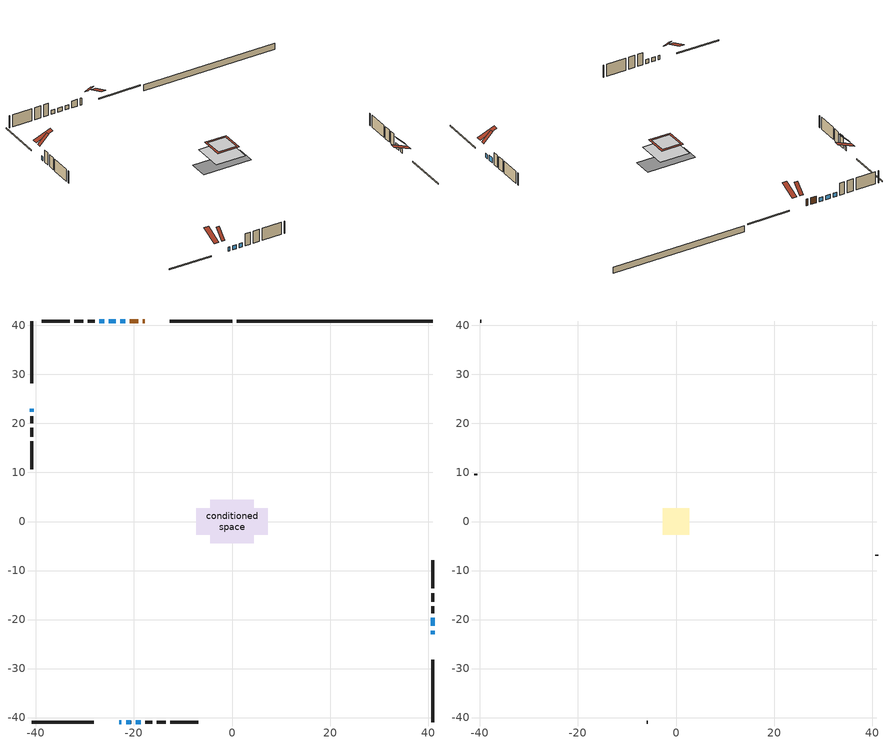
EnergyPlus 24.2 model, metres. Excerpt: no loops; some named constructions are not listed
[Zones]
conditioned space
 floor adiabatic (AdiabaticFloorConstruction): -4.44,-4.44 -4.44,4.44 4.44,4.44 4.44,-4.44 z2.14
 floor foundation (Slab1 construction): -7.27,-2.72 -7.27,2.72 7.27,2.72 7.27,-2.72 z-0.91
 wall outside (RimJoist1 construction): 0.04,40.9 -12.69,40.9 / -40.9,-40.9 -28.17,-40.9 / -40.9,40.9 -40.9,28.17 / 40.9,-40.9 40.9,-28.17 z0.92:1.22
 wall outside (AdiabaticWallConstruction 1): -17.83,40.9 -18.22,40.9 / -19.15,40.9 -20.86,40.9 z0.92:2.95
 wall outside (AdiabaticWallConstruction): -21.79,40.9 -22.81,40.9 / -23.03,-40.9 -22.55,-40.9 / -40.9,23.03 -40.9,22.39 / -21.62,-40.9 -20.6,-40.9 / 40.9,-23.03 40.9,-22.24 / -23.74,40.9 -25.11,40.9 / -26.04,40.9 -27.06,40.9 / -19.67,-40.9 -18.66,-40.9 z0.92:2.14; 40.9,-21.31 40.9,-19.68 z0.92:2.44
 wall outside (Wall1 construction): -27.99,40.9 -29.44,40.9 / -17.73,-40.9 -16.28,-40.9 / -40.9,21.46 -40.9,20.01 / 40.9,-18.75 40.9,-17.3 z0.92:4.58
 wall outside (Wall2 construction): -30.37,40.9 -32.15,40.9 / -15.35,-40.9 -13.56,-40.9 / -40.9,19.08 -40.9,17.3 / 40.9,-16.37 40.9,-14.59 z0.92:4.58
 wall outside (Wall3 construction): -33.08,40.9 -38.82,40.9 / -12.64,-40.9 -6.9,-40.9 / -40.9,16.37 -40.9,10.63 / 40.9,-13.66 40.9,-7.92 z0.92:4.58
 wall foundation (FoundationWall1 construction): 40.9,40.9 0.97,40.9 z-0.91:0.92
 window (WindowConstruction): -21.79,40.9 -22.81,40.9 z0.92:2.14
 window (WindowConstruction 6): -23.03,-40.9 -22.55,-40.9 z0.92:2.14
 window (WindowConstruction 7): -40.9,23.03 -40.9,22.39 z0.92:2.14
 window (WindowConstruction 1): -21.62,-40.9 -20.6,-40.9 z0.92:2.14
 window (WindowConstruction 8): 40.9,-23.03 40.9,-22.24 z0.92:2.14
 window (WindowConstruction 2): 40.9,-21.31 40.9,-19.68 z0.92:2.44
 window (WindowConstruction 3): -23.74,40.9 -25.11,40.9 z0.92:2.14
 window (WindowConstruction 4): -26.04,40.9 -27.06,40.9 z0.92:2.14
 window (WindowConstruction 5): -19.67,-40.9 -18.66,-40.9 z0.92:2.14
 door (Door): -17.83,40.9 -18.22,40.9 z0.92:2.95
 door (Door 1): -19.15,40.9 -20.86,40.9 z0.92:2.95
 ceiling adiabatic (AdiabaticFloorConstruction): 4.44,-4.44 4.44,4.44 -4.44,4.44 -4.44,-4.44 z2.14
 roof outside (Roof2 construction): -3.24,3.24 -3.24,-3.24 3.24,-3.24 3.24,3.24 z4.58
 roof outside (Roof3 construction): -16.9,40.9,4.58 -16.9,38.14,7.34 -15.93,38.14,7.34 -15.93,40.9,4.58; -23.95,-40.9,4.58 -23.95,-38.14,7.34 -24.93,-38.14,7.34 -24.93,-40.9,4.58; -40.9,23.95,4.58 -38.14,23.95,7.34 -38.14,24.93,7.34 -40.9,24.93,4.58; 40.9,-23.95,4.58 38.14,-23.95,7.34 38.14,-24.93,7.34 40.9,-24.93,4.58
attic - vented
 floor to conditioned space (Floor1 construction Reversed): -2.66,-2.66 -2.66,2.66 2.66,2.66 2.66,-2.66 z4.58
 wall outside (Wall4 construction): -39.75,40.9 -39.97,40.9 / -5.97,-40.9 -5.74,-40.9 / -40.9,9.7 -40.9,9.48 / 40.9,-6.99 40.9,-6.77 z0.92:4.58
 roof outside (Roof1 construction): -15,40.9,4.58 -15,35.79,6.71 -13.62,35.79,6.71 -13.62,40.9,4.58; -25.86,-40.9,4.58 -25.86,-35.79,6.71 -27.24,-35.79,6.71 -27.24,-40.9,4.58; -40.9,25.86,4.58 -35.79,25.86,6.71 -35.79,27.24,6.71 -40.9,27.24,4.58; 40.9,-25.86,4.58 35.79,-25.86,6.71 35.79,-27.24,6.71 40.9,-27.24,4.58
[Material] Roughness=Rough; Thermal Absorptance=0.9
Name | Thickness {m} | Conductivity {W/m-K} | Density {kg/m3} | Specific Heat {J/kg-K} | Solar Absorptance | Visible Absorptance
ceiling stud and cavity | 0.1397 | 0.0800577 | 65.682 | 1177.47 | 0.7 | 0.7
gypsum board | 0.0127 | 0.160291 | 801 | 837.4 | 0.6 | 0.6
[Construction]
Floor1 construction: ceiling stud and cavity, gypsum board
[EnergyManagementSystem:OutputVariable] Type of Data in Variable=Summed; Update Frequency=ZoneTimestep
Name | EMS Variable | EMS Program or Subroutine | Units
loads_htg_rim_joists_annual_outvar; Energy Management System Output Variable 8 | loads_htg_rim_joists | component_loads_program | J
loads_htg_foundation_walls_annual_outvar; Energy Management System Output Variable 9 | loads_htg_foundation_walls | component_loads_program | J
loads_htg_doors_annual_outvar; Energy Management System Output Variable 10 | loads_htg_doors | component_loads_program | J
loads_htg_windows_conduction_annual_outvar; Energy Management System Output Variable 11 | loads_htg_windows_conduction | component_loads_program | J
loads_htg_windows_solar_annual_outvar; Energy Management System Output Variable 12 | loads_htg_windows_solar | component_loads_program | J
loads_htg_skylights_conduction_annual_outvar; Energy Management System Output Variable 13 | loads_htg_skylights_conduction | component_loads_program | J
loads_htg_skylights_solar_annual_outvar; Energy Management System Output Variable 14 | loads_htg_skylights_solar | component_loads_program | J
loads_htg_floors_annual_outvar; Energy Management System Output Variable 15 | loads_htg_floors | component_loads_program | J
loads_htg_slabs_annual_outvar; Energy Management System Output Variable 16 | loads_htg_slabs | component_loads_program | J
loads_htg_internal_mass_annual_outvar; Energy Management System Output Variable 17 | loads_htg_internal_mass | component_loads_program | J
loads_htg_infil_annual_outvar; Energy Management System Output Variable 18 | loads_htg_infil | component_loads_program | J
loads_htg_natvent_annual_outvar; Energy Management System Output Variable 19 | loads_htg_natvent | component_loads_program | J
loads_htg_mechvent_annual_outvar; Energy Management System Output Variable 20 | loads_htg_mechvent | component_loads_program | J
loads_htg_whf_annual_outvar; Energy Management System Output Variable 21 | loads_htg_whf | component_loads_program | J
loads_htg_ducts_annual_outvar; Energy Management System Output Variable 22 | loads_htg_ducts | component_loads_program | J
loads_htg_intgains_annual_outvar; Energy Management System Output Variable 23 | loads_htg_intgains | component_loads_program | J
loads_htg_lighting_annual_outvar; Energy Management System Output Variable 24 | loads_htg_lighting | component_loads_program | J
loads_clg_roofs_annual_outvar; Energy Management System Output Variable 25 | loads_clg_roofs | component_loads_program | J
loads_clg_ceilings_annual_outvar; Energy Management System Output Variable 26 | loads_clg_ceilings | component_loads_program | J
loads_clg_walls_annual_outvar; Energy Management System Output Variable 27 | loads_clg_walls | component_loads_program | J
loads_clg_rim_joists_annual_outvar; Energy Management System Output Variable 28 | loads_clg_rim_joists | component_loads_program | J
loads_clg_foundation_walls_annual_outvar; Energy Management System Output Variable 29 | loads_clg_foundation_walls | component_loads_program | J
loads_clg_doors_annual_outvar; Energy Management System Output Variable 30 | loads_clg_doors | component_loads_program | J
loads_clg_windows_conduction_annual_outvar; Energy Management System Output Variable 31 | loads_clg_windows_conduction | component_loads_program | J
loads_clg_windows_solar_annual_outvar; Energy Management System Output Variable 32 | loads_clg_windows_solar | component_loads_program | J
loads_clg_skylights_conduction_annual_outvar; Energy Management System Output Variable 33 | loads_clg_skylights_conduction | component_loads_program | J
loads_clg_skylights_solar_annual_outvar; Energy Management System Output Variable 34 | loads_clg_skylights_solar | component_loads_program | J
loads_clg_floors_annual_outvar; Energy Management System Output Variable 35 | loads_clg_floors | component_loads_program | J
loads_clg_slabs_annual_outvar; Energy Management System Output Variable 36 | loads_clg_slabs | component_loads_program | J
loads_clg_internal_mass_annual_outvar; Energy Management System Output Variable 37 | loads_clg_internal_mass | component_loads_program | J
loads_clg_infil_annual_outvar; Energy Management System Output Variable 38 | loads_clg_infil | component_loads_program | J
loads_clg_natvent_annual_outvar; Energy Management System Output Variable 39 | loads_clg_natvent | component_loads_program | J
loads_clg_mechvent_annual_outvar; Energy Management System Output Variable 40 | loads_clg_mechvent | component_loads_program | J
loads_clg_whf_annual_outvar; Energy Management System Output Variable 41 | loads_clg_whf | component_loads_program | J
loads_clg_ducts_annual_outvar; Energy Management System Output Variable 42 | loads_clg_ducts | component_loads_program | J
loads_clg_intgains_annual_outvar; Energy Management System Output Variable 43 | loads_clg_intgains | component_loads_program | J
loads_clg_lighting_annual_outvar; Energy Management System Output Variable 44 | loads_clg_lighting | component_loads_program | J
loads_htg_tot_annual_outvar; Energy Management System Output Variable 1; Energy Management System Output Variable 45 | loads_htg_tot | total_loads_program | J
loads_clg_tot_annual_outvar; Energy Management System Output Variable 2; Energy Management System Output Variable 46 | loads_clg_tot | total_loads_program | J
Energy Management System Output Variable 3 | htg_unmet_hours | unmet_hours_program | hr
Energy Management System Output Variable 4 | clg_unmet_hours | unmet_hours_program | hr
Energy Management System Output Variable 5 | loads_htg_roofs | component_loads_program | J
Energy Management System Output Variable 6 | loads_htg_ceilings | component_loads_program | J
Energy Management System Output Variable 7 | loads_htg_walls | component_loads_program | J
[Schedule:Day:Interval]
interior lighting schedule day: No, 01:00, 0.108182, 04:00, 0.0901515, 05:00, 0.0991667, 06:00, 0.162273, 07:00, 0.270455, 08:00, 0.342576, 10:00, 0.369621, 11:00, 0.351591, 12:00, 0.333561, 13:00, 0.324545, 14:00, 0.31553, 15:00, 0.333561, 16:00, 0.369621, 17:00, 0.450758, 18:00, 0.585985, 19:00, 0.775303, 20:00, 0.955606, 21:00, 0.991667, 22:00, 0.712197, 23:00, 0.360606, 24:00, 0.162273
interior lighting schedule day 1: No, 01:00, 0.100909, 04:00, 0.0840909, 05:00, 0.0925, 06:00, 0.151364, 07:00, 0.252273, 08:00, 0.319545, 10:00, 0.344773, 11:00, 0.327955, 12:00, 0.311136, 13:00, 0.302727, 14:00, 0.294318, 15:00, 0.311136, 16:00, 0.344773, 17:00, 0.420455, 18:00, 0.546591, 19:00, 0.723182, 20:00, 0.891364, 21:00, 0.925, 22:00, 0.664318, 23:00, 0.336364, 24:00, 0.151364
interior lighting schedule day 2: No, 01:00, 0.0927273, 04:00, 0.0772727, 05:00, 0.085, 06:00, 0.139091, 07:00, 0.231818, 08:00, 0.293636, 10:00, 0.316818, 11:00, 0.301364, 12:00, 0.285909, 13:00, 0.278182, 14:00, 0.270455, 15:00, 0.285909, 16:00, 0.316818, 17:00, 0.386364, 18:00, 0.502273, 19:00, 0.664545, 20:00, 0.819091, 21:00, 0.85, 22:00, 0.610455, 23:00, 0.309091, 24:00, 0.139091
interior lighting schedule day 3: No, 01:00, 0.0845455, 04:00, 0.0704545, 05:00, 0.0775, 06:00, 0.126818, 07:00, 0.211364, 08:00, 0.267727, 10:00, 0.288864, 11:00, 0.274773, 12:00, 0.260682, 13:00, 0.253636, 14:00, 0.246591, 15:00, 0.260682, 16:00, 0.288864, 17:00, 0.352273, 18:00, 0.457955, 19:00, 0.605909, 20:00, 0.746818, 21:00, 0.775, 22:00, 0.556591, 23:00, 0.281818, 24:00, 0.126818
interior lighting schedule day 4: No, 01:00, 0.0763636, 04:00, 0.0636364, 05:00, 0.07, 06:00, 0.114545, 07:00, 0.190909, 08:00, 0.241818, 10:00, 0.260909, 11:00, 0.248182, 12:00, 0.235455, 13:00, 0.229091, 14:00, 0.222727, 15:00, 0.235455, 16:00, 0.260909, 17:00, 0.318182, 18:00, 0.413636, 19:00, 0.547273, 20:00, 0.674545, 21:00, 0.7, 22:00, 0.502727, 23:00, 0.254545, 24:00, 0.114545
interior lighting schedule day 5: No, 01:00, 0.0727273, 04:00, 0.0606061, 05:00, 0.0666667, 06:00, 0.109091, 07:00, 0.181818, 08:00, 0.230303, 10:00, 0.248485, 11:00, 0.236364, 12:00, 0.224242, 13:00, 0.218182, 14:00, 0.212121, 15:00, 0.224242, 16:00, 0.248485, 17:00, 0.30303, 18:00, 0.393939, 19:00, 0.521212, 20:00, 0.642424, 21:00, 0.666667, 22:00, 0.478788, 23:00, 0.242424, 24:00, 0.109091
interior lighting schedule day 6: No, 01:00, 0.0745455, 04:00, 0.0621212, 05:00, 0.0683333, 06:00, 0.111818, 07:00, 0.186364, 08:00, 0.236061, 10:00, 0.254697, 11:00, 0.242273, 12:00, 0.229848, 13:00, 0.223636, 14:00, 0.217424, 15:00, 0.229848, 16:00, 0.254697, 17:00, 0.310606, 18:00, 0.403788, 19:00, 0.534242, 20:00, 0.658485, 21:00, 0.683333, 22:00, 0.490758, 23:00, 0.248485, 24:00, 0.111818
interior lighting schedule day 7: No, 01:00, 0.08, 04:00, 0.0666667, 05:00, 0.0733333, 06:00, 0.12, 07:00, 0.2, 08:00, 0.253333, 10:00, 0.273333, 11:00, 0.26, 12:00, 0.246667, 13:00, 0.24, 14:00, 0.233333, 15:00, 0.246667, 16:00, 0.273333, 17:00, 0.333333, 18:00, 0.433333, 19:00, 0.573333, 20:00, 0.706667, 21:00, 0.733333, 22:00, 0.526667, 23:00, 0.266667, 24:00, 0.12
interior lighting schedule day 8: No, 01:00, 0.0890909, 04:00, 0.0742424, 05:00, 0.0816667, 06:00, 0.133636, 07:00, 0.222727, 08:00, 0.282121, 10:00, 0.304394, 11:00, 0.289545, 12:00, 0.274697, 13:00, 0.267273, 14:00, 0.259848, 15:00, 0.274697, 16:00, 0.304394, 17:00, 0.371212, 18:00, 0.482576, 19:00, 0.638485, 20:00, 0.78697, 21:00, 0.816667, 22:00, 0.586515, 23:00, 0.29697, 24:00, 0.133636
interior lighting schedule day 9: No, 01:00, 0.0972727, 04:00, 0.0810606, 05:00, 0.0891667, 06:00, 0.145909, 07:00, 0.243182, 08:00, 0.30803, 10:00, 0.332348, 11:00, 0.316136, 12:00, 0.299924, 13:00, 0.291818, 14:00, 0.283712, 15:00, 0.299924, 16:00, 0.332348, 17:00, 0.405303, 18:00, 0.526894, 19:00, 0.697121, 20:00, 0.859242, 21:00, 0.891667, 22:00, 0.640379, 23:00, 0.324242, 24:00, 0.145909
interior lighting schedule day 10: No, 01:00, 0.105455, 04:00, 0.0878788, 05:00, 0.0966667, 06:00, 0.158182, 07:00, 0.263636, 08:00, 0.333939, 10:00, 0.360303, 11:00, 0.342727, 12:00, 0.325152, 13:00, 0.316364, 14:00, 0.307576, 15:00, 0.325152, 16:00, 0.360303, 17:00, 0.439394, 18:00, 0.571212, 19:00, 0.755758, 20:00, 0.931515, 21:00, 0.966667, 22:00, 0.694242, 23:00, 0.351515, 24:00, 0.158182
interior lighting schedule day 11: No, 01:00, 0.109091, 04:00, 0.0909091, 05:00, 0.1, 06:00, 0.163636, 07:00, 0.272727, 08:00, 0.345455, 10:00, 0.372727, 11:00, 0.354545, 12:00, 0.336364, 13:00, 0.327273, 14:00, 0.318182, 15:00, 0.336364, 16:00, 0.372727, 17:00, 0.454545, 18:00, 0.590909, 19:00, 0.781818, 20:00, 0.963636, 21:00, 1, 22:00, 0.718182, 23:00, 0.363636, 24:00, 0.163636
interior lighting schedule default day; occupants schedule default day; clothes dryer schedule default day; cooking range schedule default day; mech vent bath fan 0 schedule default day; mech vent range fan 0 schedule default day; misc plug loads schedule default day; general water use schedule default day; clothes dryer exhaust 0 schedule default day; cooling season schedule day; cooling season schedule day 2; cooling season schedule default day; exterior lighting schedule default day; natural vent schedule default day: No, 24:00, 0
occupants schedule day: No, 05:00, 0.426829, 06:00, 0.719512, 07:00, 1, 08:00, 0.670732, 09:00, 0.329268, 14:00, 0.170732, 15:00, 0.231707, 16:00, 0.329268, 17:00, 0.5, 18:00, 0.670732, 19:00, 0.829268, 21:00, 1, 22:00, 0.853659, 23:00, 0.646341, 24:00, 0.426829
clothes dryer schedule day; clothes dryer exhaust 0 schedule day: No, 01:00, 0.123457, 02:00, 0.0740741, 03:00, 0.0493827, 04:00, 0.0246914, 05:00, 0.0493827, 06:00, 0.0740741, 07:00, 0.197531, 08:00, 0.395062, 09:00, 0.592593, 10:00, 0.839506, 11:00, 0.962963, 12:00, 1, 13:00, 0.91358, 14:00, 0.82716, 15:00, 0.716049, 16:00, 0.753086, 17:00, 0.679012, 18:00, 0.666667, 20:00, 0.62963, 21:00, 0.641975, 22:00, 0.666667, 23:00, 0.54321, 24:00, 0.296296
cooking range schedule day: No, 05:00, 0.0597015, 06:00, 0.11194, 07:00, 0.171642, 08:00, 0.291045, 11:00, 0.343284, 12:00, 0.402985, 13:00, 0.462687, 14:00, 0.343284, 15:00, 0.291045, 16:00, 0.402985, 17:00, 0.567164, 18:00, 1, 19:00, 0.850746, 20:00, 0.432836, 21:00, 0.291045, 22:00, 0.231343, 23:00, 0.171642, 24:00, 0.11194
mech vent bath fan 0 schedule day: No, 07:00, 0, 08:00, 1, 09:00, 0.2, 24:00, 0
mech vent range fan 0 schedule day: No, 18:00, 0, 19:00, 1, 20:00, 0.2, 24:00, 0
misc plug loads schedule day: No, 06:00, 0.705882, 07:00, 0.745098, 08:00, 0.803922, 15:00, 0.823529, 16:00, 0.862745, 17:00, 0.921569, 18:00, 0.980392, 19:00, 1, 20:00, 0.980392, 21:00, 0.941176, 22:00, 0.862745, 23:00, 0.784314, 24:00, 0.72549
general water use schedule day: No, 01:00, 0.315068, 03:00, 0.287671, 04:00, 0.342466, 05:00, 0.369863, 06:00, 0.520548, 07:00, 0.60274, 08:00, 0.534247, 10:00, 0.506849, 11:00, 0.465753, 14:00, 0.479452, 15:00, 0.534247, 16:00, 0.589041, 17:00, 0.69863, 18:00, 0.876712, 19:00, 0.890411, 20:00, 0.986301, 21:00, 1, 22:00, 0.863014, 23:00, 0.616438, 24:00, 0.465753
cooling season schedule day 1: No, 24:00, 1
exterior lighting schedule day: No, 01:00, 0.566667, 03:00, 0.524167, 05:00, 0.495833, 06:00, 0.5525, 07:00, 0.623333, 08:00, 0.580833, 09:00, 0.439167, 10:00, 0.354167, 12:00, 0.34, 13:00, 0.354167, 14:00, 0.396667, 15:00, 0.425, 16:00, 0.495833, 17:00, 0.623333, 18:00, 0.793333, 19:00, 0.906667, 20:00, 0.963333, 21:00, 0.991667, 22:00, 0.920833, 23:00, 0.793333, 24:00, 0.665833
exterior lighting schedule day 1: No, 01:00, 0.528571, 03:00, 0.488929, 05:00, 0.4625, 06:00, 0.515357, 07:00, 0.581429, 08:00, 0.541786, 09:00, 0.409643, 10:00, 0.330357, 12:00, 0.317143, 13:00, 0.330357, 14:00, 0.37, 15:00, 0.396429, 16:00, 0.4625, 17:00, 0.581429, 18:00, 0.74, 19:00, 0.845714, 20:00, 0.898571, 21:00, 0.925, 22:00, 0.858929, 23:00, 0.74, 24:00, 0.621071
exterior lighting schedule day 10: No, 01:00, 0.552381, 03:00, 0.510952, 05:00, 0.483333, 06:00, 0.538571, 07:00, 0.607619, 08:00, 0.56619, 09:00, 0.428095, 10:00, 0.345238, 12:00, 0.331429, 13:00, 0.345238, 14:00, 0.386667, 15:00, 0.414286, 16:00, 0.483333, 17:00, 0.607619, 18:00, 0.773333, 19:00, 0.88381, 20:00, 0.939048, 21:00, 0.966667, 22:00, 0.897619, 23:00, 0.773333, 24:00, 0.649048
exterior lighting schedule day 11: No, 01:00, 0.571429, 03:00, 0.528571, 05:00, 0.5, 06:00, 0.557143, 07:00, 0.628571, 08:00, 0.585714, 09:00, 0.442857, 10:00, 0.357143, 12:00, 0.342857, 13:00, 0.357143, 14:00, 0.4, 15:00, 0.428571, 16:00, 0.5, 17:00, 0.628571, 18:00, 0.8, 19:00, 0.914286, 20:00, 0.971429, 21:00, 1, 22:00, 0.928571, 23:00, 0.8, 24:00, 0.671429
exterior lighting schedule day 2: No, 01:00, 0.485714, 03:00, 0.449286, 05:00, 0.425, 06:00, 0.473571, 07:00, 0.534286, 08:00, 0.497857, 09:00, 0.376429, 10:00, 0.303571, 12:00, 0.291429, 13:00, 0.303571, 14:00, 0.34, 15:00, 0.364286, 16:00, 0.425, 17:00, 0.534286, 18:00, 0.68, 19:00, 0.777143, 20:00, 0.825714, 21:00, 0.85, 22:00, 0.789286, 23:00, 0.68, 24:00, 0.570714
exterior lighting schedule day 3: No, 01:00, 0.442857, 03:00, 0.409643, 05:00, 0.3875, 06:00, 0.431786, 07:00, 0.487143, 08:00, 0.453929, 09:00, 0.343214, 10:00, 0.276786, 12:00, 0.265714, 13:00, 0.276786, 14:00, 0.31, 15:00, 0.332143, 16:00, 0.3875, 17:00, 0.487143, 18:00, 0.62, 19:00, 0.708571, 20:00, 0.752857, 21:00, 0.775, 22:00, 0.719643, 23:00, 0.62, 24:00, 0.520357
exterior lighting schedule day 4: No, 01:00, 0.4, 03:00, 0.37, 05:00, 0.35, 06:00, 0.39, 07:00, 0.44, 08:00, 0.41, 09:00, 0.31, 10:00, 0.25, 12:00, 0.24, 13:00, 0.25, 14:00, 0.28, 15:00, 0.3, 16:00, 0.35, 17:00, 0.44, 18:00, 0.56, 19:00, 0.64, 20:00, 0.68, 21:00, 0.7, 22:00, 0.65, 23:00, 0.56, 24:00, 0.47
exterior lighting schedule day 5: No, 01:00, 0.380952, 03:00, 0.352381, 05:00, 0.333333, 06:00, 0.371429, 07:00, 0.419048, 08:00, 0.390476, 09:00, 0.295238, 10:00, 0.238095, 12:00, 0.228571, 13:00, 0.238095, 14:00, 0.266667, 15:00, 0.285714, 16:00, 0.333333, 17:00, 0.419048, 18:00, 0.533333, 19:00, 0.609524, 20:00, 0.647619, 21:00, 0.666667, 22:00, 0.619048, 23:00, 0.533333, 24:00, 0.447619
exterior lighting schedule day 6: No, 01:00, 0.390476, 03:00, 0.36119, 05:00, 0.341667, 06:00, 0.380714, 07:00, 0.429524, 08:00, 0.400238, 09:00, 0.302619, 10:00, 0.244048, 12:00, 0.234286, 13:00, 0.244048, 14:00, 0.273333, 15:00, 0.292857, 16:00, 0.341667, 17:00, 0.429524, 18:00, 0.546667, 19:00, 0.624762, 20:00, 0.66381, 21:00, 0.683333, 22:00, 0.634524, 23:00, 0.546667, 24:00, 0.45881
exterior lighting schedule day 7: No, 01:00, 0.419048, 03:00, 0.387619, 05:00, 0.366667, 06:00, 0.408571, 07:00, 0.460952, 08:00, 0.429524, 09:00, 0.324762, 10:00, 0.261905, 12:00, 0.251429, 13:00, 0.261905, 14:00, 0.293333, 15:00, 0.314286, 16:00, 0.366667, 17:00, 0.460952, 18:00, 0.586667, 19:00, 0.670476, 20:00, 0.712381, 21:00, 0.733333, 22:00, 0.680952, 23:00, 0.586667, 24:00, 0.492381
exterior lighting schedule day 8: No, 01:00, 0.466667, 03:00, 0.431667, 05:00, 0.408333, 06:00, 0.455, 07:00, 0.513333, 08:00, 0.478333, 09:00, 0.361667, 10:00, 0.291667, 12:00, 0.28, 13:00, 0.291667, 14:00, 0.326667, 15:00, 0.35, 16:00, 0.408333, 17:00, 0.513333, 18:00, 0.653333, 19:00, 0.746667, 20:00, 0.793333, 21:00, 0.816667, 22:00, 0.758333, 23:00, 0.653333, 24:00, 0.548333
exterior lighting schedule day 9: No, 01:00, 0.509524, 03:00, 0.47131, 05:00, 0.445833, 06:00, 0.496786, 07:00, 0.560476, 08:00, 0.522262, 09:00, 0.394881, 10:00, 0.318452, 12:00, 0.305714, 13:00, 0.318452, 14:00, 0.356667, 15:00, 0.382143, 16:00, 0.445833, 17:00, 0.560476, 18:00, 0.713333, 19:00, 0.815238, 20:00, 0.86619, 21:00, 0.891667, 22:00, 0.827976, 23:00, 0.713333, 24:00, 0.59869
[Schedule:Week:Daily]
clothes dryer exhaust 0 schedule Week Rule - Jan1-Dec31: clothes dryer exhaust 0 schedule day, clothes dryer exhaust 0 schedule day, clothes dryer exhaust 0 schedule day, clothes dryer exhaust 0 schedule day, clothes dryer exhaust 0 schedule day, clothes dryer exhaust 0 schedule day, clothes dryer exhaust 0 schedule day, clothes dryer exhaust 0 schedule default day, clothes dryer exhaust 0 schedule default day, clothes dryer exhaust 0 schedule default day, clothes dryer exhaust 0 schedule default day, clothes dryer exhaust 0 schedule default day
cooling season schedule Week Rule - Jan1-Apr28: cooling season schedule day, cooling season schedule day, cooling season schedule day, cooling season schedule day, cooling season schedule day, cooling season schedule day, cooling season schedule day, cooling season schedule default day, cooling season schedule default day, cooling season schedule default day, cooling season schedule default day, cooling season schedule default day
cooling season schedule Week Rule - Apr29-May5: cooling season schedule day, cooling season schedule day, cooling season schedule day 1, cooling season schedule day 1, cooling season schedule day 1, cooling season schedule day 1, cooling season schedule day 1, cooling season schedule default day, cooling season schedule default day, cooling season schedule default day, cooling season schedule default day, cooling season schedule default day
cooling season schedule Week Rule - May6-Oct27: cooling season schedule day 1, cooling season schedule day 1, cooling season schedule day 1, cooling season schedule day 1, cooling season schedule day 1, cooling season schedule day 1, cooling season schedule day 1, cooling season schedule default day, cooling season schedule default day, cooling season schedule default day, cooling season schedule default day, cooling season schedule default day
cooling season schedule Week Rule - Oct28-Nov3: cooling season schedule day 1, cooling season schedule day 1, cooling season schedule day 1, cooling season schedule day 1, cooling season schedule day 2, cooling season schedule day 2, cooling season schedule day 2, cooling season schedule default day, cooling season schedule default day, cooling season schedule default day, cooling season schedule default day, cooling season schedule default day
cooling season schedule Week Rule - Nov4-Dec31: cooling season schedule day 2, cooling season schedule day 2, cooling season schedule day 2, cooling season schedule day 2, cooling season schedule day 2, cooling season schedule day 2, cooling season schedule day 2, cooling season schedule default day, cooling season schedule default day, cooling season schedule default day, cooling season schedule default day, cooling season schedule default day
natural vent schedule Week Rule - Jan1-Dec31: natural vent schedule default day, natural vent schedule default day, natural vent schedule default day, natural vent schedule default day, natural vent schedule default day, natural vent schedule default day, natural vent schedule default day, natural vent schedule default day, natural vent schedule default day, natural vent schedule default day, natural vent schedule default day, natural vent schedule default day
[Schedule:Year]
clothes dryer exhaust 0 schedule: clothes dryer exhaust 0 schedule Week Rule - Jan1-Dec31, 1, 1, 12, 31
cooling season schedule: cooling season schedule Week Rule - Jan1-Apr28, 1, 1, 4, 28, cooling season schedule Week Rule - Apr29-May5, 4, 29, 5, 5, cooling season schedule Week Rule - May6-Oct27, 5, 6, 10, 27, cooling season schedule Week Rule - Oct28-Nov3, 10, 28, 11, 3, cooling season schedule Week Rule - Nov4-Dec31, 11, 4, 12, 31
natural vent schedule: natural vent schedule Week Rule - Jan1-Dec31, 1, 1, 12, 31
